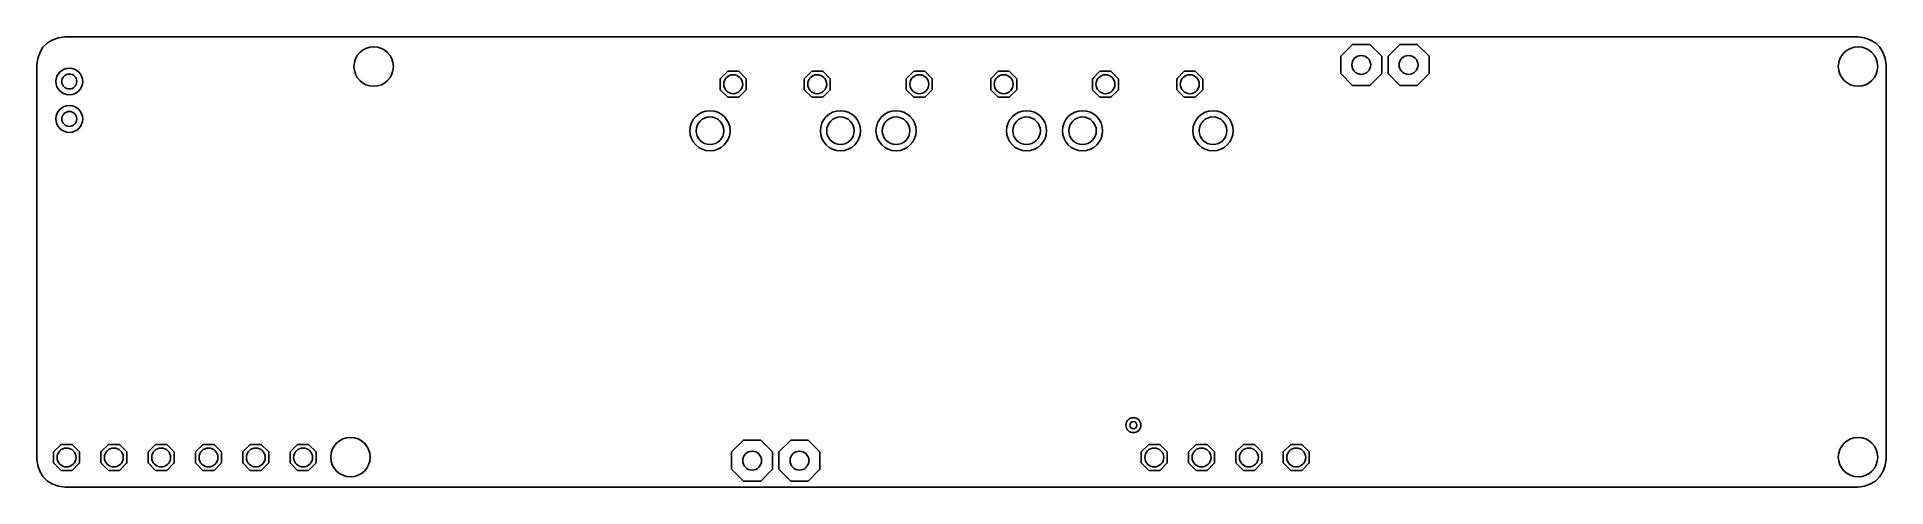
# Model space of a CAD drawing. Extents: x 0 to 99.3, y -12.1 to 12.1.
import ezdxf

# ---------------------------------------------------------------- set-up
doc = ezdxf.new("R2010")
doc.units = 0
doc.header["$MEASUREMENT"] = 0
doc.layers.add('MagicShifter3000_PCB', color=7, linetype='Continuous', true_color=0xffffff)

msp = doc.modelspace()

# ---------------------------------------------------------------- linework, layer by layer
at = {"layer": 'MagicShifter3000_PCB', "color": 7, "true_color": 0xffffff}
for points in [[(1.503, 12.09), (1.164, 12.047), (0.847, 11.941), (0.572, 11.772), (0.318, 11.539), (0.148, 11.243), (0.042, 10.925), (0, 10.586)], [(1.503, 12.09), (97.797, 12.09)], [(99.3, 10.586), (99.258, 10.925), (99.152, 11.243), (98.961, 11.539), (98.728, 11.772), (98.432, 11.941), (98.136, 12.047), (97.797, 12.09)], [(0, -10.586), (0, 10.586)], [(99.3, 10.586), (99.3, -10.586)], [(0, -10.586), (0.042, -10.925), (0.148, -11.243), (0.318, -11.518), (0.572, -11.772), (0.847, -11.941), (1.164, -12.047), (1.503, -12.09)], [(97.797, -12.09), (98.136, -12.047), (98.432, -11.941), (98.728, -11.772), (98.961, -11.518), (99.152, -11.243), (99.258, -10.925), (99.3, -10.586)], [(97.797, -12.09), (1.503, -12.09)]]:
    msp.add_lwpolyline(points, dxfattribs=at)
at = {"layer": 'MagicShifter3000_PCB', "color": 3, "true_color": 0x00ff00}
for points in [[(72.22, 10.121), (71.585, 9.485), (70.653, 9.485), (70.018, 10.121), (70.018, 11.052), (70.653, 11.687), (71.585, 11.687), (72.22, 11.052), (72.22, 10.121), (72.22, 10.121)], [(74.761, 10.121), (74.126, 9.485), (73.194, 9.485), (72.559, 10.121), (72.559, 11.052), (73.194, 11.687), (74.126, 11.687), (74.761, 11.052), (74.761, 10.121), (74.761, 10.121)], [(38.09, 9.252), (37.687, 8.85), (37.095, 8.85), (36.692, 9.252), (36.692, 9.845), (37.095, 10.248), (37.687, 10.248), (38.09, 9.845), (38.09, 9.252), (38.09, 9.252)], [(42.599, 9.252), (42.197, 8.85), (41.604, 8.85), (41.202, 9.252), (41.202, 9.845), (41.604, 10.248), (42.197, 10.248), (42.599, 9.845), (42.599, 9.252), (42.599, 9.252)], [(48.083, 9.252), (47.681, 8.85), (47.088, 8.85), (46.686, 9.252), (46.686, 9.845), (47.088, 10.248), (47.681, 10.248), (48.083, 9.845), (48.083, 9.252), (48.083, 9.252)], [(52.614, 9.252), (52.212, 8.85), (51.619, 8.85), (51.217, 9.252), (51.217, 9.845), (51.619, 10.248), (52.212, 10.248), (52.614, 9.845), (52.614, 9.252), (52.614, 9.252)], [(58.077, 9.252), (57.674, 8.85), (57.082, 8.85), (56.679, 9.252), (56.679, 9.845), (57.082, 10.248), (57.674, 10.248), (58.077, 9.845), (58.077, 9.252), (58.077, 9.252)], [(62.608, 9.252), (62.205, 8.85), (61.613, 8.85), (61.21, 9.252), (61.21, 9.845), (61.613, 10.248), (62.205, 10.248), (62.608, 9.845), (62.608, 9.252), (62.608, 9.252)], [(2.456, 9.697), (2.456, 9.697)], [(2.456, 7.686), (2.456, 7.686)], [(37.222, 7.051), (37.222, 7.051)], [(44.23, 7.051), (44.23, 7.051)], [(47.215, 7.051), (47.215, 7.051)], [(54.223, 7.051), (54.223, 7.051)], [(57.23, 7.051), (57.23, 7.051)], [(64.238, 7.051), (64.238, 7.051)], [(59.284, -8.766), (59.284, -8.766)], [(2.287, -10.798), (1.884, -11.2), (1.292, -11.2), (0.889, -10.798), (0.889, -10.205), (1.292, -9.803), (1.884, -9.803), (2.287, -10.205), (2.287, -10.798), (2.287, -10.798)], [(4.827, -10.798), (4.425, -11.2), (3.832, -11.2), (3.43, -10.798), (3.43, -10.205), (3.832, -9.803), (4.425, -9.803), (4.827, -10.205), (4.827, -10.798), (4.827, -10.798)], [(7.368, -10.798), (6.966, -11.2), (6.373, -11.2), (5.971, -10.798), (5.971, -10.205), (6.373, -9.803), (6.966, -9.803), (7.368, -10.205), (7.368, -10.798), (7.368, -10.798)], [(9.909, -10.798), (9.507, -11.2), (8.914, -11.2), (8.511, -10.798), (8.511, -10.205), (8.914, -9.803), (9.507, -9.803), (9.909, -10.205), (9.909, -10.798), (9.909, -10.798)], [(12.45, -10.798), (12.047, -11.2), (11.454, -11.2), (11.052, -10.798), (11.052, -10.205), (11.454, -9.803), (12.047, -9.803), (12.45, -10.205), (12.45, -10.798), (12.45, -10.798)], [(14.99, -10.798), (14.588, -11.2), (13.995, -11.2), (13.593, -10.798), (13.593, -10.205), (13.995, -9.803), (14.588, -9.803), (14.99, -10.205), (14.99, -10.798), (14.99, -10.798)], [(39.508, -11.137), (38.873, -11.772), (37.941, -11.772), (37.306, -11.137), (37.306, -10.205), (37.941, -9.57), (38.873, -9.57), (39.508, -10.205), (39.508, -11.137), (39.508, -11.137)], [(42.049, -11.137), (41.414, -11.772), (40.482, -11.772), (39.847, -11.137), (39.847, -10.205), (40.482, -9.57), (41.414, -9.57), (42.049, -10.205), (42.049, -11.137), (42.049, -11.137)], [(60.702, -10.798), (60.3, -11.2), (59.707, -11.2), (59.305, -10.798), (59.305, -10.205), (59.707, -9.803), (60.3, -9.803), (60.702, -10.205), (60.702, -10.798), (60.702, -10.798)], [(63.243, -10.798), (62.841, -11.2), (62.248, -11.2), (61.845, -10.798), (61.845, -10.205), (62.248, -9.803), (62.841, -9.803), (63.243, -10.205), (63.243, -10.798), (63.243, -10.798)], [(65.784, -10.798), (65.381, -11.2), (64.788, -11.2), (64.386, -10.798), (64.386, -10.205), (64.788, -9.803), (65.381, -9.803), (65.784, -10.205), (65.784, -10.798), (65.784, -10.798)], [(68.324, -10.798), (67.922, -11.2), (67.329, -11.2), (66.927, -10.798), (66.927, -10.205), (67.329, -9.803), (67.922, -9.803), (68.324, -10.205), (68.324, -10.798), (68.324, -10.798)]]:
    msp.add_lwpolyline(points, close=True, dxfattribs=at)
at = {"layer": 'MagicShifter3000_PCB', "color": 7, "true_color": 0xffffff}
for points in [[(19.14, 10.502), (19.14, 10.502), (19.14, 10.502)], [(71.627, 10.586), (71.627, 10.586)], [(74.168, 10.586), (74.168, 10.586)], [(98.855, 10.502), (98.855, 10.502), (98.855, 10.502)], [(2.138, 9.697), (2.138, 9.697)], [(37.899, 9.549), (37.899, 9.549)], [(42.409, 9.549), (42.409, 9.549)], [(47.893, 9.549), (47.893, 9.549)], [(52.424, 9.549), (52.424, 9.549)], [(57.886, 9.549), (57.886, 9.549)], [(62.417, 9.549), (62.417, 9.549)], [(2.138, 7.686), (2.138, 7.686)], [(36.883, 7.051), (36.883, 7.051)], [(43.891, 7.051), (43.891, 7.051)], [(46.876, 7.051), (46.876, 7.051)], [(53.885, 7.051), (53.885, 7.051)], [(56.891, 7.051), (56.891, 7.051)], [(63.899, 7.051), (63.899, 7.051)], [(59.072, -8.766), (59.072, -8.766)], [(2.096, -10.502), (2.096, -10.502)], [(4.637, -10.502), (4.637, -10.502)], [(7.178, -10.502), (7.178, -10.502)], [(9.718, -10.502), (9.718, -10.502)], [(12.259, -10.502), (12.259, -10.502)], [(14.8, -10.502), (14.8, -10.502)], [(17.891, -10.48), (17.891, -10.48), (17.891, -10.48)], [(38.915, -10.671), (38.915, -10.671)], [(41.456, -10.671), (41.456, -10.671)], [(60.512, -10.502), (60.512, -10.502)], [(63.052, -10.502), (63.052, -10.502)], [(65.593, -10.502), (65.593, -10.502)], [(68.134, -10.502), (68.134, -10.502)], [(98.855, -10.48), (98.855, -10.48), (98.855, -10.48)]]:
    msp.add_lwpolyline(points, close=True, dxfattribs=at)
for points in [[(17.023, 10.502), (17.023, 11.086), (17.497, 11.56), (18.081, 11.56)], [(17.023, 10.502), (17.023, 11.086), (17.497, 11.56), (18.081, 11.56)], [(18.081, 11.56), (18.666, 11.56), (19.14, 11.086), (19.14, 10.502)], [(18.081, 11.56), (18.666, 11.56), (19.14, 11.086), (19.14, 10.502)], [(70.611, 10.586), (70.611, 10.867), (70.838, 11.094), (71.119, 11.094)], [(71.119, 11.094), (71.4, 11.094), (71.627, 10.867), (71.627, 10.586)], [(73.152, 10.586), (73.152, 10.867), (73.379, 11.094), (73.66, 11.094)], [(73.66, 11.094), (73.94, 11.094), (74.168, 10.867), (74.168, 10.586)], [(96.738, 10.502), (96.738, 11.086), (97.212, 11.56), (97.797, 11.56)], [(96.738, 10.502), (96.738, 11.086), (97.212, 11.56), (97.797, 11.56)], [(97.797, 11.56), (98.381, 11.56), (98.855, 11.086), (98.855, 10.502)], [(97.797, 11.56), (98.381, 11.56), (98.855, 11.086), (98.855, 10.502)], [(1.334, 9.697), (1.334, 9.919), (1.514, 10.099), (1.736, 10.099)], [(1.736, 10.099), (1.958, 10.099), (2.138, 9.919), (2.138, 9.697)], [(18.081, 9.443), (17.497, 9.443), (17.023, 9.917), (17.023, 10.502)], [(18.081, 9.443), (17.497, 9.443), (17.023, 9.917), (17.023, 10.502)], [(19.14, 10.502), (19.14, 9.917), (18.666, 9.443), (18.081, 9.443)], [(19.14, 10.502), (19.14, 9.917), (18.666, 9.443), (18.081, 9.443)], [(36.883, 9.549), (36.883, 9.83), (37.11, 10.057), (37.391, 10.057)], [(37.391, 10.057), (37.672, 10.057), (37.899, 9.83), (37.899, 9.549)], [(41.393, 9.549), (41.393, 9.83), (41.62, 10.057), (41.901, 10.057)], [(41.901, 10.057), (42.181, 10.057), (42.409, 9.83), (42.409, 9.549)], [(46.876, 9.549), (46.876, 9.83), (47.104, 10.057), (47.385, 10.057)], [(47.385, 10.057), (47.665, 10.057), (47.893, 9.83), (47.893, 9.549)], [(51.407, 9.549), (51.407, 9.83), (51.635, 10.057), (51.915, 10.057)], [(51.915, 10.057), (52.196, 10.057), (52.424, 9.83), (52.424, 9.549)], [(56.87, 9.549), (56.87, 9.83), (57.097, 10.057), (57.378, 10.057)], [(57.378, 10.057), (57.659, 10.057), (57.886, 9.83), (57.886, 9.549)], [(61.401, 9.549), (61.401, 9.83), (61.628, 10.057), (61.909, 10.057)], [(61.909, 10.057), (62.19, 10.057), (62.417, 9.83), (62.417, 9.549)], [(71.119, 10.078), (70.838, 10.078), (70.611, 10.306), (70.611, 10.586)], [(71.627, 10.586), (71.627, 10.306), (71.4, 10.078), (71.119, 10.078)], [(73.66, 10.078), (73.379, 10.078), (73.152, 10.306), (73.152, 10.586)], [(74.168, 10.586), (74.168, 10.306), (73.94, 10.078), (73.66, 10.078)], [(97.797, 9.443), (97.212, 9.443), (96.738, 9.917), (96.738, 10.502)], [(97.797, 9.443), (97.212, 9.443), (96.738, 9.917), (96.738, 10.502)], [(98.855, 10.502), (98.855, 9.917), (98.381, 9.443), (97.797, 9.443)], [(98.855, 10.502), (98.855, 9.917), (98.381, 9.443), (97.797, 9.443)], [(1.736, 9.295), (1.514, 9.295), (1.334, 9.475), (1.334, 9.697)], [(2.138, 9.697), (2.138, 9.475), (1.958, 9.295), (1.736, 9.295)], [(37.391, 9.041), (37.11, 9.041), (36.883, 9.268), (36.883, 9.549)], [(37.899, 9.549), (37.899, 9.268), (37.672, 9.041), (37.391, 9.041)], [(41.901, 9.041), (41.62, 9.041), (41.393, 9.268), (41.393, 9.549)], [(42.409, 9.549), (42.409, 9.268), (42.181, 9.041), (41.901, 9.041)], [(47.385, 9.041), (47.104, 9.041), (46.876, 9.268), (46.876, 9.549)], [(47.893, 9.549), (47.893, 9.268), (47.665, 9.041), (47.385, 9.041)], [(51.915, 9.041), (51.635, 9.041), (51.407, 9.268), (51.407, 9.549)], [(52.424, 9.549), (52.424, 9.268), (52.196, 9.041), (51.915, 9.041)], [(57.378, 9.041), (57.097, 9.041), (56.87, 9.268), (56.87, 9.549)], [(57.886, 9.549), (57.886, 9.268), (57.659, 9.041), (57.378, 9.041)], [(61.909, 9.041), (61.628, 9.041), (61.401, 9.268), (61.401, 9.549)], [(62.417, 9.549), (62.417, 9.268), (62.19, 9.041), (61.909, 9.041)], [(1.334, 7.686), (1.334, 7.908), (1.514, 8.088), (1.736, 8.088)], [(1.736, 8.088), (1.958, 8.088), (2.138, 7.908), (2.138, 7.686)], [(1.736, 7.283), (1.514, 7.283), (1.334, 7.464), (1.334, 7.686)], [(2.138, 7.686), (2.138, 7.464), (1.958, 7.283), (1.736, 7.283)], [(35.401, 7.051), (35.401, 7.46), (35.733, 7.792), (36.142, 7.792)], [(36.142, 6.309), (35.733, 6.309), (35.401, 6.641), (35.401, 7.051)], [(36.142, 7.792), (36.551, 7.792), (36.883, 7.46), (36.883, 7.051)], [(36.883, 7.051), (36.883, 6.641), (36.551, 6.309), (36.142, 6.309)], [(42.409, 7.051), (42.409, 7.46), (42.741, 7.792), (43.15, 7.792)], [(43.15, 6.309), (42.741, 6.309), (42.409, 6.641), (42.409, 7.051)], [(43.15, 7.792), (43.559, 7.792), (43.891, 7.46), (43.891, 7.051)], [(43.891, 7.051), (43.891, 6.641), (43.559, 6.309), (43.15, 6.309)], [(45.394, 7.051), (45.394, 7.46), (45.726, 7.792), (46.135, 7.792)], [(46.135, 6.309), (45.726, 6.309), (45.394, 6.641), (45.394, 7.051)], [(46.135, 7.792), (46.545, 7.792), (46.876, 7.46), (46.876, 7.051)], [(46.876, 7.051), (46.876, 6.641), (46.545, 6.309), (46.135, 6.309)], [(52.402, 7.051), (52.402, 7.46), (52.734, 7.792), (53.143, 7.792)], [(53.143, 6.309), (52.734, 6.309), (52.402, 6.641), (52.402, 7.051)], [(53.143, 7.792), (53.553, 7.792), (53.885, 7.46), (53.885, 7.051)], [(53.885, 7.051), (53.885, 6.641), (53.553, 6.309), (53.143, 6.309)], [(55.409, 7.051), (55.409, 7.46), (55.741, 7.792), (56.15, 7.792)], [(56.15, 6.309), (55.741, 6.309), (55.409, 6.641), (55.409, 7.051)], [(56.15, 7.792), (56.559, 7.792), (56.891, 7.46), (56.891, 7.051)], [(56.891, 7.051), (56.891, 6.641), (56.559, 6.309), (56.15, 6.309)], [(62.417, 7.051), (62.417, 7.46), (62.749, 7.792), (63.158, 7.792)], [(63.158, 6.309), (62.749, 6.309), (62.417, 6.641), (62.417, 7.051)], [(63.158, 7.792), (63.567, 7.792), (63.899, 7.46), (63.899, 7.051)], [(63.899, 7.051), (63.899, 6.641), (63.567, 6.309), (63.158, 6.309)], [(58.691, -8.766), (58.691, -8.66), (58.776, -8.575), (58.881, -8.575)], [(58.881, -8.956), (58.776, -8.956), (58.691, -8.871), (58.691, -8.766)], [(58.881, -8.575), (58.987, -8.575), (59.072, -8.66), (59.072, -8.766)], [(59.072, -8.766), (59.072, -8.871), (58.987, -8.956), (58.881, -8.956)], [(15.774, -10.48), (15.774, -9.896), (16.248, -9.422), (16.832, -9.422)], [(15.774, -10.48), (15.774, -9.896), (16.248, -9.422), (16.832, -9.422)], [(16.832, -9.422), (17.417, -9.422), (17.891, -9.896), (17.891, -10.48)], [(16.832, -9.422), (17.417, -9.422), (17.891, -9.896), (17.891, -10.48)], [(96.738, -10.48), (96.738, -9.896), (97.212, -9.422), (97.797, -9.422)], [(96.738, -10.48), (96.738, -9.896), (97.212, -9.422), (97.797, -9.422)], [(97.797, -9.422), (98.381, -9.422), (98.855, -9.896), (98.855, -10.48)], [(97.797, -9.422), (98.381, -9.422), (98.855, -9.896), (98.855, -10.48)], [(1.08, -10.502), (1.08, -10.221), (1.307, -9.994), (1.588, -9.994)], [(1.588, -11.01), (1.307, -11.01), (1.08, -10.782), (1.08, -10.502)], [(1.588, -9.994), (1.869, -9.994), (2.096, -10.221), (2.096, -10.502)], [(2.096, -10.502), (2.096, -10.782), (1.869, -11.01), (1.588, -11.01)], [(3.621, -10.502), (3.621, -10.221), (3.848, -9.994), (4.129, -9.994)], [(4.129, -11.01), (3.848, -11.01), (3.621, -10.782), (3.621, -10.502)], [(4.129, -9.994), (4.409, -9.994), (4.637, -10.221), (4.637, -10.502)], [(4.637, -10.502), (4.637, -10.782), (4.409, -11.01), (4.129, -11.01)], [(6.161, -10.502), (6.161, -10.221), (6.389, -9.994), (6.669, -9.994)], [(6.669, -11.01), (6.389, -11.01), (6.161, -10.782), (6.161, -10.502)], [(6.669, -9.994), (6.95, -9.994), (7.178, -10.221), (7.178, -10.502)], [(7.178, -10.502), (7.178, -10.782), (6.95, -11.01), (6.669, -11.01)], [(8.702, -10.502), (8.702, -10.221), (8.929, -9.994), (9.21, -9.994)], [(9.21, -11.01), (8.929, -11.01), (8.702, -10.782), (8.702, -10.502)], [(9.21, -9.994), (9.491, -9.994), (9.718, -10.221), (9.718, -10.502)], [(9.718, -10.502), (9.718, -10.782), (9.491, -11.01), (9.21, -11.01)], [(11.243, -10.502), (11.243, -10.221), (11.47, -9.994), (11.751, -9.994)], [(11.751, -11.01), (11.47, -11.01), (11.243, -10.782), (11.243, -10.502)], [(11.751, -9.994), (12.031, -9.994), (12.259, -10.221), (12.259, -10.502)], [(12.259, -10.502), (12.259, -10.782), (12.031, -11.01), (11.751, -11.01)], [(13.783, -10.502), (13.783, -10.221), (14.011, -9.994), (14.292, -9.994)], [(14.292, -11.01), (14.011, -11.01), (13.783, -10.782), (13.783, -10.502)], [(14.292, -9.994), (14.572, -9.994), (14.8, -10.221), (14.8, -10.502)], [(14.8, -10.502), (14.8, -10.782), (14.572, -11.01), (14.292, -11.01)], [(16.832, -11.539), (16.248, -11.539), (15.774, -11.065), (15.774, -10.48)], [(16.832, -11.539), (16.248, -11.539), (15.774, -11.065), (15.774, -10.48)], [(17.891, -10.48), (17.891, -11.065), (17.417, -11.539), (16.832, -11.539)], [(17.891, -10.48), (17.891, -11.065), (17.417, -11.539), (16.832, -11.539)], [(37.899, -10.671), (37.899, -10.39), (38.127, -10.163), (38.407, -10.163)], [(38.407, -11.179), (38.127, -11.179), (37.899, -10.952), (37.899, -10.671)], [(38.407, -10.163), (38.688, -10.163), (38.915, -10.39), (38.915, -10.671)], [(38.915, -10.671), (38.915, -10.952), (38.688, -11.179), (38.407, -11.179)], [(40.44, -10.671), (40.44, -10.39), (40.667, -10.163), (40.948, -10.163)], [(40.948, -11.179), (40.667, -11.179), (40.44, -10.952), (40.44, -10.671)], [(40.948, -10.163), (41.229, -10.163), (41.456, -10.39), (41.456, -10.671)], [(41.456, -10.671), (41.456, -10.952), (41.229, -11.179), (40.948, -11.179)], [(59.495, -10.502), (59.495, -10.221), (59.723, -9.994), (60.003, -9.994)], [(60.003, -11.01), (59.723, -11.01), (59.495, -10.782), (59.495, -10.502)], [(60.003, -9.994), (60.284, -9.994), (60.512, -10.221), (60.512, -10.502)], [(60.512, -10.502), (60.512, -10.782), (60.284, -11.01), (60.003, -11.01)], [(62.036, -10.502), (62.036, -10.221), (62.264, -9.994), (62.544, -9.994)], [(62.544, -11.01), (62.264, -11.01), (62.036, -10.782), (62.036, -10.502)], [(62.544, -9.994), (62.825, -9.994), (63.052, -10.221), (63.052, -10.502)], [(63.052, -10.502), (63.052, -10.782), (62.825, -11.01), (62.544, -11.01)], [(64.577, -10.502), (64.577, -10.221), (64.804, -9.994), (65.085, -9.994)], [(65.085, -11.01), (64.804, -11.01), (64.577, -10.782), (64.577, -10.502)], [(65.085, -9.994), (65.366, -9.994), (65.593, -10.221), (65.593, -10.502)], [(65.593, -10.502), (65.593, -10.782), (65.366, -11.01), (65.085, -11.01)], [(67.117, -10.502), (67.117, -10.221), (67.345, -9.994), (67.626, -9.994)], [(67.626, -11.01), (67.345, -11.01), (67.117, -10.782), (67.117, -10.502)], [(67.626, -9.994), (67.906, -9.994), (68.134, -10.221), (68.134, -10.502)], [(68.134, -10.502), (68.134, -10.782), (67.906, -11.01), (67.626, -11.01)], [(97.797, -11.539), (97.212, -11.539), (96.738, -11.065), (96.738, -10.48)], [(97.797, -11.539), (97.212, -11.539), (96.738, -11.065), (96.738, -10.48)], [(98.855, -10.48), (98.855, -11.065), (98.381, -11.539), (97.797, -11.539)], [(98.855, -10.48), (98.855, -11.065), (98.381, -11.539), (97.797, -11.539)]]:
    msp.add_open_spline(points, degree=3, dxfattribs=at)
at = {"layer": 'MagicShifter3000_PCB', "color": 3, "true_color": 0x00ff00}
for points in [[(1.016, 9.697), (1.016, 10.095), (1.339, 10.417), (1.736, 10.417)], [(1.736, 10.417), (2.134, 10.417), (2.456, 10.095), (2.456, 9.697)], [(1.736, 8.977), (1.339, 8.977), (1.016, 9.3), (1.016, 9.697)], [(2.456, 9.697), (2.456, 9.3), (2.134, 8.977), (1.736, 8.977)], [(1.016, 7.686), (1.016, 8.083), (1.339, 8.406), (1.736, 8.406)], [(1.736, 8.406), (2.134, 8.406), (2.456, 8.083), (2.456, 7.686)], [(35.062, 7.051), (35.062, 7.647), (35.545, 8.13), (36.142, 8.13)], [(36.142, 8.13), (36.738, 8.13), (37.222, 7.647), (37.222, 7.051)], [(42.07, 7.051), (42.07, 7.647), (42.554, 8.13), (43.15, 8.13)], [(43.15, 8.13), (43.746, 8.13), (44.23, 7.647), (44.23, 7.051)], [(45.056, 7.051), (45.056, 7.647), (45.539, 8.13), (46.135, 8.13)], [(46.135, 8.13), (46.732, 8.13), (47.215, 7.647), (47.215, 7.051)], [(52.064, 7.051), (52.064, 7.647), (52.547, 8.13), (53.143, 8.13)], [(53.143, 8.13), (53.74, 8.13), (54.223, 7.647), (54.223, 7.051)], [(55.07, 7.051), (55.07, 7.647), (55.554, 8.13), (56.15, 8.13)], [(56.15, 8.13), (56.746, 8.13), (57.23, 7.647), (57.23, 7.051)], [(62.078, 7.051), (62.078, 7.647), (62.562, 8.13), (63.158, 8.13)], [(63.158, 8.13), (63.755, 8.13), (64.238, 7.647), (64.238, 7.051)], [(1.736, 6.966), (1.339, 6.966), (1.016, 7.288), (1.016, 7.686)], [(2.456, 7.686), (2.456, 7.288), (2.134, 6.966), (1.736, 6.966)], [(36.142, 5.971), (35.545, 5.971), (35.062, 6.454), (35.062, 7.051)], [(37.222, 7.051), (37.222, 6.454), (36.738, 5.971), (36.142, 5.971)], [(43.15, 5.971), (42.554, 5.971), (42.07, 6.454), (42.07, 7.051)], [(44.23, 7.051), (44.23, 6.454), (43.746, 5.971), (43.15, 5.971)], [(46.135, 5.971), (45.539, 5.971), (45.056, 6.454), (45.056, 7.051)], [(47.215, 7.051), (47.215, 6.454), (46.732, 5.971), (46.135, 5.971)], [(53.143, 5.971), (52.547, 5.971), (52.064, 6.454), (52.064, 7.051)], [(54.223, 7.051), (54.223, 6.454), (53.74, 5.971), (53.143, 5.971)], [(56.15, 5.971), (55.554, 5.971), (55.07, 6.454), (55.07, 7.051)], [(57.23, 7.051), (57.23, 6.454), (56.746, 5.971), (56.15, 5.971)], [(63.158, 5.971), (62.562, 5.971), (62.078, 6.454), (62.078, 7.051)], [(64.238, 7.051), (64.238, 6.454), (63.755, 5.971), (63.158, 5.971)], [(58.479, -8.766), (58.479, -8.543), (58.659, -8.363), (58.881, -8.363)], [(58.881, -9.168), (58.659, -9.168), (58.479, -8.988), (58.479, -8.766)], [(58.881, -8.363), (59.103, -8.363), (59.284, -8.543), (59.284, -8.766)], [(59.284, -8.766), (59.284, -8.988), (59.103, -9.168), (58.881, -9.168)]]:
    msp.add_open_spline(points, degree=3, dxfattribs=at)

doc.saveas('drawing.dxf')
